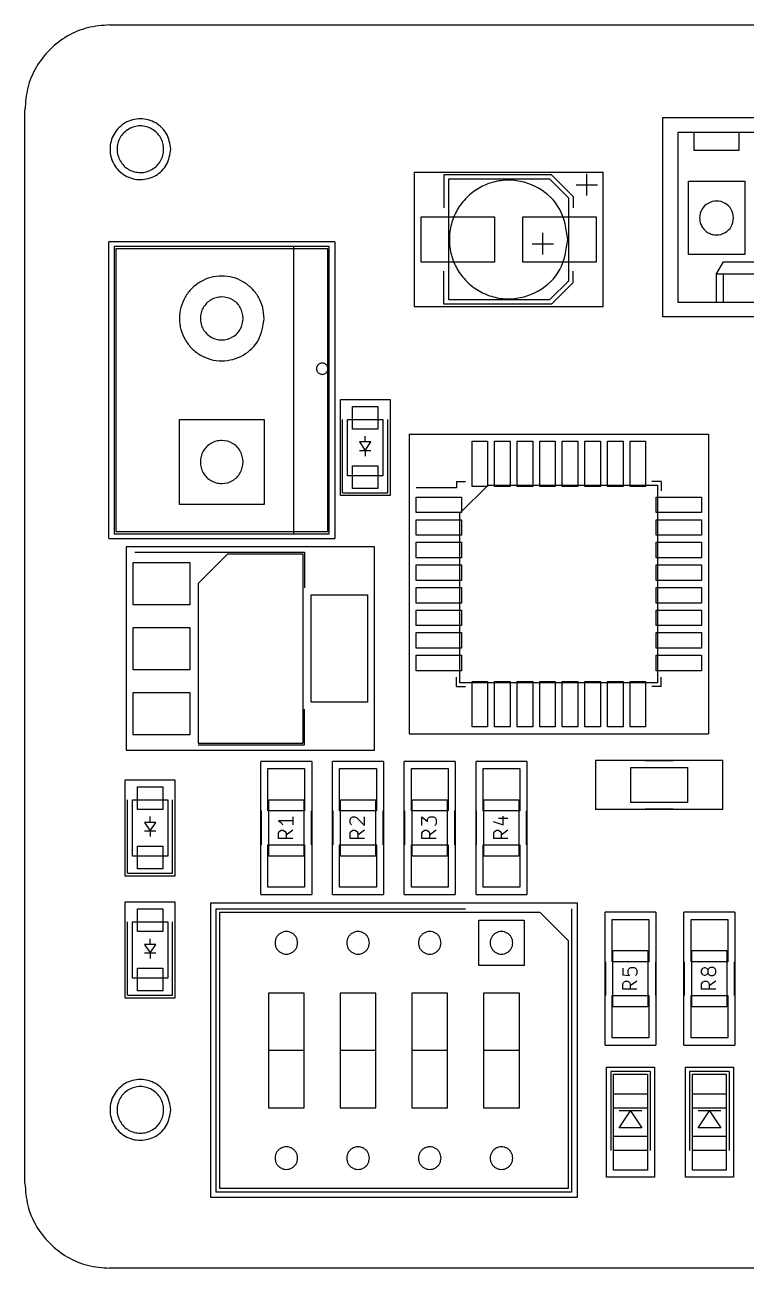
# Model space of a CAD drawing. Extents: x 5 to 6006, y -4927 to -37.
# Drawn here: x 5 to 2844, y -4927 to -37 of the extents above; entities that cross this region are included whole.
import ezdxf

# ---------------------------------------------------------------- set-up
doc = ezdxf.new("R2010")
doc.units = 0
doc.layers.get('0').update_dxf_attribs({"linetype": 'CONTINUOUS'})

msp = doc.modelspace()

# ---------------------------------------------------------------- linework, layer by layer
at = {"color": 7}
for p, q in [((338.666667, -37.479111), (5672.102222, -37.479111)), ((5.362222, -4593.110222), (5.362222, -371.065778)), ((2516.575556, -1185.559111), (2516.575556, -402.392444)), ((2516.575556, -402.392444), (4349.891111, -402.392444)), ((2575.56, -461.094667), (2575.56, -1127.985778)), ((4291.188889, -461.094667), (2575.56, -461.094667)), ((2638.777778, -461.094667), (2638.777778, -529.956889)), ((2816.577778, -529.956889), (2816.577778, -461.094667)), ((551.666297, -526.522244), (551.666297, -526.522244)), ((579.443991, -526.522244), (579.443991, -526.522244)), ((2638.777778, -529.956889), (2816.577778, -529.956889)), ((1536.982222, -616.881333), (1536.982222, -1146.894667)), ((1536.982222, -616.881333), (2281.484444, -616.881333)), ((1654.951111, -627.041333), (1654.951111, -756.863556)), ((2078.284444, -627.041333), (1654.951111, -627.041333)), ((2078.284444, -627.041333), (2163.797778, -712.554667)), ((2217.137778, -708.321333), (2217.137778, -623.654667)), ((2281.484444, -1146.894667), (2281.484444, -616.881333)), ((1672.731111, -644.821333), (1672.731111, -1118.108)), ((2071.511111, -644.821333), (1672.731111, -644.821333)), ((2146.017778, -719.328), (2071.511111, -644.821333)), ((2174.804444, -665.988), (2259.471111, -665.988)), ((2616.764444, -941.154667), (2616.764444, -652.441333)), ((2616.764444, -652.441333), (2838.873333, -652.441333)), ((2838.873333, -652.441333), (2838.873333, -941.154667)), ((2146.017778, -1043.601333), (2146.017778, -719.328)), ((2163.797778, -712.554667), (2163.797778, -756.863556)), ((1564.922222, -970.223556), (1564.922222, -792.423556)), ((1564.922222, -792.423556), (1853.635556, -792.423556)), ((1853.635556, -792.423556), (1853.635556, -970.223556)), ((1964.831111, -970.223556), (1964.831111, -792.423556)), ((1964.831111, -792.423556), (2253.826667, -792.423556)), ((2253.826667, -792.423556), (2253.826667, -970.223556)), ((2794.544689, -796.899628), (2794.544689, -796.899628)), ((2043.853333, -940.590222), (2043.853333, -855.923556)), ((335.844444, -2057.343556), (335.844444, -890.636889)), ((1224.844444, -890.636889), (335.844444, -890.636889)), ((1203.677778, -909.545778), (357.011111, -909.545778)), ((357.011111, -909.545778), (357.011111, -2038.434667)), ((1197.186667, -918.576889), (363.784444, -918.576889)), ((363.784444, -918.576889), (363.784444, -2029.685778)), ((1062.566667, -909.545778), (1062.566667, -2038.434667)), ((1063.695556, -2024.041333), (1063.695556, -924.221333)), ((1197.186667, -2029.685778), (1197.186667, -918.576889)), ((1203.677778, -2038.434667), (1203.677778, -909.545778)), ((1224.844444, -890.636889), (1224.844444, -2057.343556)), ((2001.52, -898.256889), (2086.186667, -898.256889)), ((2142.767114, -881.566295), (2142.767114, -881.566295)), ((1853.635556, -970.223556), (1564.922222, -970.223556)), ((2253.826667, -970.223556), (1964.831111, -970.223556)), ((2838.873333, -941.154667), (2616.764444, -941.154667)), ((2727.677778, -1016.790222), (2755.617778, -969.094667)), ((2755.617778, -969.094667), (4111.131111, -969.094667)), ((1654.951111, -1135.888), (1654.951111, -1005.783556)), ((2163.797778, -1050.374667), (2163.797778, -1005.783556)), ((2727.677778, -1127.985778), (2727.677778, -1016.790222)), ((2727.677778, -1016.790222), (4138.788889, -1016.790222)), ((2755.617778, -1127.985778), (2755.617778, -1016.790222)), ((2071.511111, -1118.108), (2146.017778, -1043.601333)), ((2078.284444, -1135.888), (2163.797778, -1050.374667)), ((1672.731111, -1118.108), (2071.511111, -1118.108)), ((2281.484444, -1146.894667), (1536.982222, -1146.894667)), ((2078.284444, -1135.888), (1654.951111, -1135.888)), ((2575.56, -1127.985778), (4291.188889, -1127.985778)), ((864.98938, -1192.010683), (864.98938, -1192.010683)), ((947.211438, -1192.010683), (947.211438, -1192.010683)), ((4349.891111, -1185.559111), (2516.575556, -1185.559111)), ((1197.878168, -1389.566238), (1197.878168, -1389.566238)), ((1247.14, -1510.961333), (1442.72, -1510.961333)), ((1247.14, -1888.856889), (1247.14, -1510.961333)), ((1442.72, -1510.961333), (1442.72, -1888.856889)), ((1294.835556, -1627.519111), (1294.835556, -1538.619111)), ((1294.835556, -1538.619111), (1394.742222, -1538.619111)), ((1394.742222, -1538.619111), (1394.742222, -1627.519111)), ((613.833333, -1923.005778), (613.833333, -1589.701333)), ((613.833333, -1589.701333), (947.137778, -1589.701333)), ((947.137778, -1589.701333), (947.137778, -1923.005778)), ((1255.888889, -1877.568), (1255.888889, -1588.854667)), ((1275.362222, -1588.854667), (1414.215556, -1588.854667)), ((1275.362222, -1810.963556), (1275.362222, -1588.854667)), ((1414.215556, -1588.854667), (1414.215556, -1810.963556)), ((1433.688889, -1877.568), (1433.688889, -1588.854667)), ((1394.742222, -1627.519111), (1294.835556, -1627.519111)), ((1344.788889, -1677.754667), (1344.788889, -1655.459111)), ((1518.073333, -1647.274667), (1518.073333, -2824.988)), ((1518.073333, -1647.274667), (2695.786667, -1647.274667)), ((2695.786667, -1647.274667), (2695.786667, -2824.988)), ((1367.084444, -1677.754667), (1322.493333, -1677.754667)), ((1322.493333, -1677.754667), (1344.788889, -1711.056889)), ((1322.493333, -1711.056889), (1367.084444, -1711.056889)), ((1344.788889, -1711.056889), (1367.084444, -1677.754667)), ((1344.788889, -1711.056889), (1344.788889, -1733.070222)), ((1765.3, -1852.732444), (1765.3, -1674.932444)), ((1765.3, -1674.932444), (1826.26, -1674.932444)), ((1826.26, -1674.932444), (1826.26, -1852.732444)), ((1854.2, -1852.732444), (1854.2, -1674.932444)), ((1854.2, -1674.932444), (1915.16, -1674.932444)), ((1915.16, -1674.932444), (1915.16, -1852.732444)), ((1943.1, -1852.732444), (1943.1, -1674.932444)), ((1943.1, -1674.932444), (2004.06, -1674.932444)), ((2004.06, -1674.932444), (2004.06, -1852.732444)), ((2031.717778, -1852.732444), (2031.717778, -1674.932444)), ((2031.717778, -1674.932444), (2092.96, -1674.932444)), ((2092.96, -1674.932444), (2092.96, -1852.732444)), ((2120.617778, -1852.732444), (2120.617778, -1674.932444)), ((2120.617778, -1674.932444), (2181.86, -1674.932444)), ((2181.86, -1674.932444), (2181.86, -1852.732444)), ((2209.517778, -1852.732444), (2209.517778, -1674.932444)), ((2209.517778, -1674.932444), (2270.76, -1674.932444)), ((2270.76, -1674.932444), (2270.76, -1852.732444)), ((2298.417778, -1852.732444), (2298.417778, -1674.932444)), ((2298.417778, -1674.932444), (2359.66, -1674.932444)), ((2359.66, -1674.932444), (2359.66, -1852.732444)), ((2387.317778, -1852.732444), (2387.317778, -1674.932444)), ((2387.317778, -1674.932444), (2448.56, -1674.932444)), ((2448.56, -1674.932444), (2448.56, -1852.732444)), ((864.98938, -1756.455128), (864.98938, -1756.455127)), ((1294.835556, -1860.916889), (1294.835556, -1772.016889)), ((1294.835556, -1772.016889), (1394.742222, -1772.016889)), ((1394.742222, -1772.016889), (1394.742222, -1860.916889)), ((1414.215556, -1810.963556), (1275.362222, -1810.963556)), ((1704.057778, -1833.259111), (1704.057778, -1858.376889)), ((1704.057778, -1833.259111), (1740.182222, -1833.259111)), ((1717.886667, -1958.283556), (1829.082222, -1847.088)), ((1826.26, -1852.732444), (1765.3, -1852.732444)), ((1829.082222, -1847.088), (2495.691111, -1847.088)), ((1915.16, -1852.732444), (1854.2, -1852.732444)), ((2004.06, -1852.732444), (1943.1, -1852.732444)), ((2092.96, -1852.732444), (2031.717778, -1852.732444)), ((2181.86, -1852.732444), (2120.617778, -1852.732444)), ((2270.76, -1852.732444), (2209.517778, -1852.732444)), ((2359.66, -1852.732444), (2298.417778, -1852.732444)), ((2448.56, -1852.732444), (2387.317778, -1852.732444)), ((2509.52, -1833.259111), (2473.395556, -1833.259111)), ((2495.691111, -1847.088), (2495.691111, -2624.892444)), ((2509.52, -1833.259111), (2509.52, -1869.383556)), ((1442.72, -1888.856889), (1247.14, -1888.856889)), ((1255.888889, -1877.568), (1433.688889, -1877.568)), ((1394.742222, -1860.916889), (1294.835556, -1860.916889)), ((1704.057778, -1858.376889), (1545.731111, -1858.376889)), ((1545.731111, -1955.461333), (1545.731111, -1894.501333)), ((1545.731111, -1894.501333), (1723.531111, -1894.501333)), ((1723.531111, -1894.501333), (1723.531111, -1955.461333)), ((2490.046667, -1955.461333), (2490.046667, -1894.501333)), ((2490.046667, -1894.501333), (2667.846667, -1894.501333)), ((2667.846667, -1894.501333), (2667.846667, -1955.461333)), ((947.137778, -1923.005778), (613.833333, -1923.005778)), ((1723.531111, -1955.461333), (1545.731111, -1955.461333)), ((2667.846667, -1955.461333), (2490.046667, -1955.461333)), ((1545.731111, -2044.361333), (1545.731111, -1983.401333)), ((1545.731111, -1983.401333), (1723.531111, -1983.401333)), ((1717.886667, -2624.892444), (1717.886667, -1958.283556)), ((1723.531111, -1983.401333), (1723.531111, -2044.361333)), ((2490.046667, -2044.361333), (2490.046667, -1983.401333)), ((2490.046667, -1983.401333), (2667.846667, -1983.401333)), ((2667.846667, -1983.401333), (2667.846667, -2044.361333)), ((357.011111, -2038.434667), (1203.677778, -2038.434667)), ((363.784444, -2029.685778), (1197.186667, -2029.685778)), ((1723.531111, -2044.361333), (1545.731111, -2044.361333)), ((2667.846667, -2044.361333), (2490.046667, -2044.361333)), ((335.844444, -2057.343556), (1224.844444, -2057.343556)), ((1382.042222, -2090.081333), (404.424444, -2090.081333)), ((404.424444, -2090.081333), (404.424444, -2890.181333)), ((1382.042222, -2890.181333), (1382.042222, -2090.081333)), ((1545.731111, -2133.261333), (1545.731111, -2072.301333)), ((1545.731111, -2072.301333), (1723.531111, -2072.301333)), ((1723.531111, -2072.301333), (1723.531111, -2133.261333)), ((2490.046667, -2133.261333), (2490.046667, -2072.301333)), ((2490.046667, -2072.301333), (2667.846667, -2072.301333)), ((2667.846667, -2072.301333), (2667.846667, -2133.261333)), ((437.726667, -2111.248), (1105.464444, -2111.248)), ((687.775556, -2234.579111), (804.333333, -2117.739111)), ((804.333333, -2117.739111), (1098.973333, -2117.739111)), ((1098.973333, -2117.739111), (1098.973333, -2862.241333)), ((1105.464444, -2111.248), (1105.464444, -2251.230222)), ((1723.531111, -2133.261333), (1545.731111, -2133.261333)), ((2667.846667, -2133.261333), (2490.046667, -2133.261333)), ((432.082222, -2317.834667), (432.082222, -2151.323556)), ((432.082222, -2151.323556), (654.473333, -2151.323556)), ((654.473333, -2151.323556), (654.473333, -2317.834667)), ((1545.731111, -2222.161333), (1545.731111, -2161.201333)), ((1545.731111, -2161.201333), (1723.531111, -2161.201333)), ((1723.531111, -2161.201333), (1723.531111, -2222.161333)), ((2490.046667, -2222.161333), (2490.046667, -2161.201333)), ((2490.046667, -2161.201333), (2667.846667, -2161.201333)), ((2667.846667, -2161.201333), (2667.846667, -2222.161333)), ((687.775556, -2234.579111), (687.775556, -2862.241333)), ((1723.531111, -2222.161333), (1545.731111, -2222.161333)), ((2667.846667, -2222.161333), (2490.046667, -2222.161333)), ((1132.275556, -2701.092444), (1132.275556, -2278.888)), ((1132.275556, -2278.888), (1354.384444, -2278.888)), ((1354.384444, -2278.888), (1354.384444, -2701.092444)), ((1545.731111, -2311.061333), (1545.731111, -2250.101333)), ((1545.731111, -2250.101333), (1723.531111, -2250.101333)), ((1723.531111, -2250.101333), (1723.531111, -2311.061333)), ((2490.046667, -2311.061333), (2490.046667, -2250.101333)), ((2490.046667, -2250.101333), (2667.846667, -2250.101333)), ((2667.846667, -2250.101333), (2667.846667, -2311.061333)), ((654.473333, -2317.834667), (432.082222, -2317.834667)), ((1723.531111, -2311.061333), (1545.731111, -2311.061333)), ((1545.731111, -2399.961333), (1545.731111, -2339.001333)), ((1545.731111, -2339.001333), (1723.531111, -2339.001333)), ((1723.531111, -2339.001333), (1723.531111, -2399.961333)), ((2667.846667, -2311.061333), (2490.046667, -2311.061333)), ((2490.046667, -2399.961333), (2490.046667, -2339.001333)), ((2490.046667, -2339.001333), (2667.846667, -2339.001333)), ((2667.846667, -2339.001333), (2667.846667, -2399.961333)), ((432.082222, -2573.528), (432.082222, -2406.734667)), ((432.082222, -2406.734667), (654.473333, -2406.734667)), ((654.473333, -2406.734667), (654.473333, -2573.528)), ((1723.531111, -2399.961333), (1545.731111, -2399.961333)), ((1545.731111, -2488.861333), (1545.731111, -2427.619111)), ((1545.731111, -2427.619111), (1723.531111, -2427.619111)), ((1723.531111, -2427.619111), (1723.531111, -2488.861333)), ((2667.846667, -2399.961333), (2490.046667, -2399.961333)), ((2490.046667, -2488.861333), (2490.046667, -2427.619111)), ((2490.046667, -2427.619111), (2667.846667, -2427.619111)), ((2667.846667, -2427.619111), (2667.846667, -2488.861333)), ((1723.531111, -2488.861333), (1545.731111, -2488.861333)), ((2667.846667, -2488.861333), (2490.046667, -2488.861333)), ((1545.731111, -2577.761333), (1545.731111, -2516.519111)), ((1545.731111, -2516.519111), (1723.531111, -2516.519111)), ((1723.531111, -2516.519111), (1723.531111, -2577.761333)), ((2490.046667, -2577.761333), (2490.046667, -2516.519111)), ((2490.046667, -2516.519111), (2667.846667, -2516.519111)), ((2667.846667, -2516.519111), (2667.846667, -2577.761333)), ((654.473333, -2573.528), (432.082222, -2573.528)), ((1723.531111, -2577.761333), (1545.731111, -2577.761333)), ((2667.846667, -2577.761333), (2490.046667, -2577.761333)), ((1704.057778, -2639.003556), (1704.057778, -2602.879111)), ((1704.057778, -2639.003556), (1740.182222, -2639.003556)), ((2495.691111, -2624.892444), (1717.886667, -2624.892444)), ((1765.3, -2797.330222), (1765.3, -2619.530222)), ((1765.3, -2619.530222), (1826.26, -2619.530222)), ((1826.26, -2619.530222), (1826.26, -2797.330222)), ((1854.2, -2797.330222), (1854.2, -2619.530222)), ((1854.2, -2619.530222), (1915.16, -2619.530222)), ((1915.16, -2619.530222), (1915.16, -2797.330222)), ((1943.1, -2797.330222), (1943.1, -2619.530222)), ((1943.1, -2619.530222), (2004.06, -2619.530222)), ((2004.06, -2619.530222), (2004.06, -2797.330222)), ((2031.717778, -2797.330222), (2031.717778, -2619.530222)), ((2031.717778, -2619.530222), (2092.96, -2619.530222)), ((2092.96, -2619.530222), (2092.96, -2797.330222)), ((2120.617778, -2797.330222), (2120.617778, -2619.530222)), ((2120.617778, -2619.530222), (2181.86, -2619.530222)), ((2181.86, -2619.530222), (2181.86, -2797.330222)), ((2209.517778, -2797.330222), (2209.517778, -2619.530222)), ((2209.517778, -2619.530222), (2270.76, -2619.530222)), ((2270.76, -2619.530222), (2270.76, -2797.330222)), ((2298.417778, -2797.330222), (2298.417778, -2619.530222)), ((2298.417778, -2619.530222), (2359.66, -2619.530222)), ((2359.66, -2619.530222), (2359.66, -2797.330222)), ((2387.317778, -2797.330222), (2387.317778, -2619.530222)), ((2387.317778, -2619.530222), (2448.56, -2619.530222)), ((2448.56, -2619.530222), (2448.56, -2797.330222)), ((2509.52, -2639.003556), (2473.395556, -2639.003556)), ((2509.52, -2639.003556), (2509.52, -2602.879111)), ((432.082222, -2828.939111), (432.082222, -2662.428)), ((432.082222, -2662.428), (654.473333, -2662.428)), ((654.473333, -2662.428), (654.473333, -2828.939111)), ((1105.464444, -2869.014667), (1105.464444, -2729.032444)), ((1354.384444, -2701.092444), (1132.275556, -2701.092444)), ((654.473333, -2828.939111), (432.082222, -2828.939111)), ((1518.073333, -2824.988), (2695.786667, -2824.988)), ((1826.26, -2797.330222), (1765.3, -2797.330222)), ((1915.16, -2797.330222), (1854.2, -2797.330222)), ((2004.06, -2797.330222), (1943.1, -2797.330222)), ((2092.96, -2797.330222), (2031.717778, -2797.330222)), ((2181.86, -2797.330222), (2120.617778, -2797.330222)), ((2270.76, -2797.330222), (2209.517778, -2797.330222)), ((2359.66, -2797.330222), (2298.417778, -2797.330222)), ((2448.56, -2797.330222), (2387.317778, -2797.330222)), ((687.775556, -2862.241333), (1098.973333, -2862.241333)), ((687.775556, -2869.014667), (1105.464444, -2869.014667)), ((404.424444, -2890.181333), (1382.042222, -2890.181333)), ((2251.851111, -2928.563556), (2751.948889, -2928.563556)), ((2251.851111, -2928.563556), (2251.851111, -3123.014667)), ((2557.497778, -2931.950222), (2446.302222, -2931.950222)), ((2751.948889, -3123.014667), (2751.948889, -2928.563556)), ((1134.533333, -2934.490222), (934.437778, -2934.490222)), ((934.437778, -3456.883556), (934.437778, -2934.490222)), ((962.095556, -2962.430222), (1106.593333, -2962.430222)), ((962.095556, -3128.941333), (962.095556, -2962.430222)), ((1106.593333, -2962.430222), (1106.593333, -3128.941333)), ((1134.533333, -2934.490222), (1134.533333, -3456.883556)), ((1416.755556, -2934.490222), (1216.66, -2934.490222)), ((1216.66, -3456.883556), (1216.66, -2934.490222)), ((1244.317778, -2962.430222), (1388.815556, -2962.430222)), ((1244.317778, -3128.941333), (1244.317778, -2962.430222)), ((1388.815556, -2962.430222), (1388.815556, -3128.941333)), ((1416.755556, -2934.490222), (1416.755556, -3456.883556)), ((1698.977778, -2934.490222), (1498.882222, -2934.490222)), ((1498.882222, -3456.883556), (1498.882222, -2934.490222)), ((1526.54, -2962.430222), (1671.037778, -2962.430222)), ((1526.54, -3128.941333), (1526.54, -2962.430222)), ((1671.037778, -2962.430222), (1671.037778, -3128.941333)), ((1698.977778, -2934.490222), (1698.977778, -3456.883556)), ((1981.2, -2934.490222), (1781.104444, -2934.490222)), ((1781.104444, -3456.883556), (1781.104444, -2934.490222)), ((1808.762222, -2962.430222), (1953.26, -2962.430222)), ((1808.762222, -3128.941333), (1808.762222, -2962.430222)), ((1953.26, -2962.430222), (1953.26, -3128.941333)), ((1981.2, -2934.490222), (1981.2, -3456.883556)), ((2390.986667, -3095.074667), (2390.986667, -2957.350222)), ((2390.986667, -2957.350222), (2613.095556, -2957.350222)), ((2613.095556, -2957.350222), (2613.095556, -3095.074667)), ((400.473333, -3006.739111), (596.053333, -3006.739111)), ((400.473333, -3384.634667), (400.473333, -3006.739111)), ((596.053333, -3006.739111), (596.053333, -3384.634667)), ((448.168889, -3123.296889), (448.168889, -3034.396889)), ((448.168889, -3034.396889), (548.075556, -3034.396889)), ((548.075556, -3034.396889), (548.075556, -3123.296889)), ((409.222222, -3373.345778), (409.222222, -3084.632444)), ((428.695556, -3084.632444), (567.548889, -3084.632444)), ((428.695556, -3306.741333), (428.695556, -3084.632444)), ((548.075556, -3123.296889), (448.168889, -3123.296889)), ((567.548889, -3084.632444), (567.548889, -3306.741333)), ((587.022222, -3373.345778), (587.022222, -3084.632444)), ((936.695556, -3262.432444), (936.695556, -3128.941333)), ((1106.593333, -3128.941333), (962.095556, -3128.941333)), ((965.482222, -3084.632444), (1103.206667, -3084.632444)), ((965.482222, -3306.741333), (965.482222, -3084.632444)), ((1103.206667, -3084.632444), (1103.206667, -3306.741333)), ((1132.275556, -3128.941333), (1132.275556, -3262.432444)), ((1218.917778, -3262.432444), (1218.917778, -3128.941333)), ((1388.815556, -3128.941333), (1244.317778, -3128.941333)), ((1247.704444, -3084.632444), (1385.428889, -3084.632444)), ((1247.704444, -3306.741333), (1247.704444, -3084.632444)), ((1385.428889, -3084.632444), (1385.428889, -3306.741333)), ((1414.497778, -3128.941333), (1414.497778, -3262.432444)), ((1501.14, -3262.432444), (1501.14, -3128.941333)), ((1671.037778, -3128.941333), (1526.54, -3128.941333)), ((1529.926667, -3084.632444), (1667.651111, -3084.632444)), ((1529.926667, -3306.741333), (1529.926667, -3084.632444)), ((1667.651111, -3084.632444), (1667.651111, -3306.741333)), ((1696.72, -3128.941333), (1696.72, -3262.432444)), ((1783.362222, -3262.432444), (1783.362222, -3128.941333)), ((1953.26, -3128.941333), (1808.762222, -3128.941333)), ((1812.148889, -3084.632444), (1949.873333, -3084.632444)), ((1812.148889, -3306.741333), (1812.148889, -3084.632444)), ((1949.873333, -3084.632444), (1949.873333, -3306.741333)), ((1978.942222, -3128.941333), (1978.942222, -3262.432444)), ((2751.948889, -3123.014667), (2251.851111, -3123.014667)), ((2613.095556, -3095.074667), (2390.986667, -3095.074667)), ((2446.302222, -3120.756889), (2557.497778, -3120.756889)), ((520.417778, -3173.532444), (475.826667, -3173.532444)), ((475.826667, -3173.532444), (498.122222, -3206.834667)), ((498.122222, -3173.532444), (498.122222, -3151.236889)), ((498.122222, -3206.834667), (520.417778, -3173.532444)), ((1059.462222, -3167.888), (1003.864444, -3167.888)), ((1003.864444, -3167.888), (1012.048889, -3173.250222)), ((1012.048889, -3173.250222), (1017.128889, -3178.330222)), ((1059.462222, -3152.083556), (1059.462222, -3183.692444)), ((1286.086667, -3162.525778), (1288.908889, -3157.163556)), ((1286.086667, -3175.790222), (1286.086667, -3162.525778)), ((1288.908889, -3181.152444), (1286.086667, -3175.790222)), ((1288.908889, -3157.163556), (1291.448889, -3154.623556)), ((1291.448889, -3154.623556), (1296.811111, -3152.083556)), ((1296.811111, -3152.083556), (1302.173333, -3152.083556)), ((1302.173333, -3152.083556), (1310.075556, -3154.623556)), ((1310.075556, -3154.623556), (1341.684444, -3186.514667)), ((1341.684444, -3186.514667), (1341.684444, -3152.083556)), ((1568.308889, -3186.514667), (1568.308889, -3152.083556)), ((1568.308889, -3152.083556), (1589.475556, -3170.428)), ((1589.475556, -3162.525778), (1592.297778, -3157.163556)), ((1589.475556, -3170.428), (1589.475556, -3162.525778)), ((1592.297778, -3157.163556), (1594.837778, -3154.623556)), ((1594.837778, -3154.623556), (1600.2, -3152.083556)), ((1600.2, -3152.083556), (1613.464444, -3152.083556)), ((1613.464444, -3152.083556), (1618.826667, -3154.623556)), ((1618.826667, -3154.623556), (1621.366667, -3157.163556)), ((1621.366667, -3157.163556), (1623.906667, -3162.525778)), ((1623.906667, -3162.525778), (1623.906667, -3178.330222)), ((1847.991111, -3170.428), (1887.784444, -3183.692444)), ((1869.157778, -3157.163556), (1906.128889, -3157.163556)), ((1887.784444, -3183.692444), (1887.784444, -3149.261333)), ((475.826667, -3206.834667), (520.417778, -3206.834667)), ((498.122222, -3206.834667), (498.122222, -3228.848)), ((1003.864444, -3215.583556), (1006.686667, -3210.221333)), ((1003.864444, -3236.750222), (1003.864444, -3215.583556)), ((1006.686667, -3210.221333), (1009.226667, -3207.681333)), ((1009.226667, -3207.681333), (1014.588889, -3204.859111)), ((1014.588889, -3204.859111), (1022.491111, -3204.859111)), ((1017.128889, -3178.330222), (1019.951111, -3183.692444)), ((1022.491111, -3204.859111), (1027.853333, -3207.681333)), ((1027.853333, -3207.681333), (1030.393333, -3210.221333)), ((1030.393333, -3210.221333), (1033.215556, -3215.583556)), ((1059.462222, -3204.859111), (1033.215556, -3223.485778)), ((1033.215556, -3215.583556), (1033.215556, -3236.750222)), ((1286.086667, -3215.583556), (1288.908889, -3210.221333)), ((1286.086667, -3236.750222), (1286.086667, -3215.583556)), ((1291.448889, -3183.692444), (1288.908889, -3181.152444)), ((1288.908889, -3210.221333), (1291.448889, -3207.681333)), ((1291.448889, -3207.681333), (1296.811111, -3204.859111)), ((1296.811111, -3204.859111), (1304.713333, -3204.859111)), ((1304.713333, -3204.859111), (1310.075556, -3207.681333)), ((1310.075556, -3207.681333), (1312.615556, -3210.221333)), ((1312.615556, -3210.221333), (1315.437778, -3215.583556)), ((1341.684444, -3204.859111), (1315.437778, -3223.485778)), ((1315.437778, -3215.583556), (1315.437778, -3236.750222)), ((1568.308889, -3215.583556), (1571.131111, -3210.221333)), ((1568.308889, -3236.750222), (1568.308889, -3215.583556)), ((1571.131111, -3210.221333), (1573.671111, -3207.681333)), ((1573.671111, -3207.681333), (1579.033333, -3204.859111)), ((1579.033333, -3204.859111), (1586.935556, -3204.859111)), ((1586.935556, -3204.859111), (1592.297778, -3207.681333)), ((1592.297778, -3207.681333), (1594.837778, -3210.221333)), ((1594.837778, -3210.221333), (1597.66, -3215.583556)), ((1623.906667, -3204.859111), (1597.66, -3223.485778)), ((1597.66, -3215.583556), (1597.66, -3236.750222)), ((1621.366667, -3183.692444), (1618.826667, -3186.514667)), ((1623.906667, -3178.330222), (1621.366667, -3183.692444)), ((1850.531111, -3215.583556), (1853.353333, -3210.221333)), ((1850.531111, -3236.750222), (1850.531111, -3215.583556)), ((1853.353333, -3210.221333), (1855.893333, -3207.681333)), ((1855.893333, -3207.681333), (1861.255556, -3204.859111)), ((1861.255556, -3204.859111), (1869.157778, -3204.859111)), ((1869.157778, -3204.859111), (1874.52, -3207.681333)), ((1874.52, -3207.681333), (1877.06, -3210.221333)), ((1877.06, -3210.221333), (1879.882222, -3215.583556)), ((1906.128889, -3204.859111), (1879.882222, -3223.485778)), ((1879.882222, -3215.583556), (1879.882222, -3236.750222)), ((448.168889, -3356.694667), (448.168889, -3267.794667)), ((448.168889, -3267.794667), (548.075556, -3267.794667)), ((548.075556, -3267.794667), (548.075556, -3356.694667)), ((962.095556, -3262.432444), (1106.593333, -3262.432444)), ((962.095556, -3428.943556), (962.095556, -3262.432444)), ((1059.462222, -3236.750222), (1003.864444, -3236.750222)), ((1106.593333, -3262.432444), (1106.593333, -3428.943556)), ((1244.317778, -3262.432444), (1388.815556, -3262.432444)), ((1244.317778, -3428.943556), (1244.317778, -3262.432444)), ((1341.684444, -3236.750222), (1286.086667, -3236.750222)), ((1388.815556, -3262.432444), (1388.815556, -3428.943556)), ((1526.54, -3262.432444), (1671.037778, -3262.432444)), ((1526.54, -3428.943556), (1526.54, -3262.432444)), ((1623.906667, -3236.750222), (1568.308889, -3236.750222)), ((1671.037778, -3262.432444), (1671.037778, -3428.943556)), ((1808.762222, -3262.432444), (1953.26, -3262.432444)), ((1808.762222, -3428.943556), (1808.762222, -3262.432444)), ((1906.128889, -3236.750222), (1850.531111, -3236.750222)), ((1953.26, -3262.432444), (1953.26, -3428.943556)), ((567.548889, -3306.741333), (428.695556, -3306.741333)), ((1103.206667, -3306.741333), (965.482222, -3306.741333)), ((1385.428889, -3306.741333), (1247.704444, -3306.741333)), ((1667.651111, -3306.741333), (1529.926667, -3306.741333)), ((1949.873333, -3306.741333), (1812.148889, -3306.741333)), ((409.222222, -3373.345778), (587.022222, -3373.345778)), ((548.075556, -3356.694667), (448.168889, -3356.694667)), ((596.053333, -3384.634667), (400.473333, -3384.634667)), ((934.437778, -3456.883556), (1134.533333, -3456.883556)), ((1106.593333, -3428.943556), (962.095556, -3428.943556)), ((1216.66, -3456.883556), (1416.755556, -3456.883556)), ((1388.815556, -3428.943556), (1244.317778, -3428.943556)), ((1498.882222, -3456.883556), (1698.977778, -3456.883556)), ((1671.037778, -3428.943556), (1526.54, -3428.943556)), ((1781.104444, -3456.883556), (1981.2, -3456.883556)), ((1953.26, -3428.943556), (1808.762222, -3428.943556)), ((400.473333, -3486.516889), (596.053333, -3486.516889)), ((400.473333, -3864.412444), (400.473333, -3486.516889)), ((448.168889, -3603.074667), (448.168889, -3514.174667)), ((448.168889, -3514.174667), (548.075556, -3514.174667)), ((548.075556, -3514.174667), (548.075556, -3603.074667)), ((596.053333, -3486.516889), (596.053333, -3864.412444)), ((2181.013333, -3491.596889), (736.6, -3491.596889)), ((736.6, -3491.596889), (736.6, -4647.296889)), ((758.895556, -4627.259111), (758.895556, -3513.892444)), ((758.895556, -3513.892444), (1739.9, -3513.892444)), ((2156.742222, -3513.892444), (2156.742222, -4627.259111)), ((2181.013333, -4647.296889), (2181.013333, -3491.596889)), ((409.222222, -3853.123556), (409.222222, -3564.410222)), ((428.695556, -3564.410222), (567.548889, -3564.410222)), ((428.695556, -3786.519111), (428.695556, -3564.410222)), ((567.548889, -3564.410222), (567.548889, -3786.519111)), ((587.022222, -3853.123556), (587.022222, -3564.410222)), ((772.16, -4613.994667), (772.16, -3527.156889)), ((772.16, -3527.156889), (2032.282222, -3527.156889)), ((1792.111111, -3558.201333), (1969.911111, -3558.201333)), ((1792.111111, -3736.001333), (1792.111111, -3558.201333)), ((1969.911111, -3558.201333), (1969.911111, -3736.001333)), ((2032.282222, -3527.156889), (2143.195556, -3638.352444)), ((2489.2, -3527.156889), (2289.104444, -3527.156889)), ((2289.104444, -4049.550222), (2289.104444, -3527.156889)), ((2316.762222, -3555.096889), (2461.26, -3555.096889)), ((2316.762222, -3721.608), (2316.762222, -3555.096889)), ((2461.26, -3555.096889), (2461.26, -3721.608)), ((2489.2, -3527.156889), (2489.2, -4049.550222)), ((2799.644444, -3527.156889), (2599.548889, -3527.156889)), ((2599.548889, -4049.550222), (2599.548889, -3527.156889)), ((2627.206667, -3555.096889), (2771.704444, -3555.096889)), ((2627.206667, -3721.608), (2627.206667, -3555.096889)), ((2771.704444, -3555.096889), (2771.704444, -3721.608)), ((2799.644444, -3527.156889), (2799.644444, -4049.550222)), ((548.075556, -3603.074667), (448.168889, -3603.074667)), ((520.417778, -3653.310222), (475.826667, -3653.310222)), ((475.826667, -3653.310222), (498.122222, -3686.612444)), ((498.122222, -3653.310222), (498.122222, -3631.014667)), ((498.122222, -3686.612444), (520.417778, -3653.310222)), ((1034.344444, -3647.101333), (1034.344444, -3647.101333)), ((1078.989178, -3647.355333), (1078.989178, -3647.355333)), ((1316.566667, -3647.101333), (1316.566667, -3647.101333)), ((1361.2114, -3647.355333), (1361.2114, -3647.355333)), ((1598.788889, -3647.101333), (1598.788889, -3647.101333)), ((1643.433622, -3647.355333), (1643.433622, -3647.355333)), ((1925.655844, -3647.355333), (1925.655844, -3647.355333)), ((2143.195556, -3638.352444), (2143.195556, -4613.994667)), ((475.826667, -3686.612444), (520.417778, -3686.612444)), ((498.122222, -3686.612444), (498.122222, -3708.625778)), ((2320.148889, -3677.299111), (2457.873333, -3677.299111)), ((2320.148889, -3899.408), (2320.148889, -3677.299111)), ((2457.873333, -3677.299111), (2457.873333, -3899.408)), ((2630.593333, -3677.299111), (2768.317778, -3677.299111)), ((2630.593333, -3899.408), (2630.593333, -3677.299111)), ((2768.317778, -3677.299111), (2768.317778, -3899.408)), ((448.168889, -3836.472444), (448.168889, -3747.572444)), ((448.168889, -3747.572444), (548.075556, -3747.572444)), ((548.075556, -3747.572444), (548.075556, -3836.472444)), ((1969.911111, -3736.001333), (1792.111111, -3736.001333)), ((2291.362222, -3855.099111), (2291.362222, -3721.608)), ((2461.26, -3721.608), (2316.762222, -3721.608)), ((2358.531111, -3747.290222), (2358.531111, -3773.819111)), ((2379.697778, -3755.192444), (2382.52, -3749.830222)), ((2379.697778, -3768.456889), (2379.697778, -3755.192444)), ((2382.52, -3749.830222), (2385.06, -3747.290222)), ((2385.06, -3747.290222), (2390.422222, -3744.750222)), ((2390.422222, -3744.750222), (2403.686667, -3744.750222)), ((2403.686667, -3744.750222), (2409.048889, -3747.290222)), ((2409.048889, -3747.290222), (2411.588889, -3749.830222)), ((2411.588889, -3749.830222), (2414.128889, -3755.192444)), ((2414.128889, -3755.192444), (2414.128889, -3768.456889)), ((2486.942222, -3721.608), (2486.942222, -3855.099111)), ((2601.806667, -3855.099111), (2601.806667, -3721.608)), ((2771.704444, -3721.608), (2627.206667, -3721.608)), ((2668.975556, -3755.192444), (2671.797778, -3749.830222)), ((2668.975556, -3765.916889), (2668.975556, -3755.192444)), ((2671.797778, -3749.830222), (2674.337778, -3747.290222)), ((2674.337778, -3747.290222), (2679.7, -3744.750222)), ((2679.7, -3744.750222), (2682.24, -3744.750222)), ((2682.24, -3744.750222), (2687.602222, -3747.290222)), ((2687.602222, -3747.290222), (2690.142222, -3749.830222)), ((2690.142222, -3749.830222), (2692.964444, -3755.192444)), ((2695.504444, -3749.830222), (2692.964444, -3755.192444)), ((2692.964444, -3755.192444), (2692.964444, -3765.916889)), ((2698.326667, -3747.290222), (2695.504444, -3749.830222)), ((2703.406667, -3744.750222), (2698.326667, -3747.290222)), ((2714.131111, -3744.750222), (2703.406667, -3744.750222)), ((2719.493333, -3747.290222), (2714.131111, -3744.750222)), ((2722.033333, -3749.830222), (2719.493333, -3747.290222)), ((2724.573333, -3755.192444), (2722.033333, -3749.830222)), ((2724.573333, -3765.916889), (2724.573333, -3755.192444)), ((2797.386667, -3721.608), (2797.386667, -3855.099111)), ((567.548889, -3786.519111), (428.695556, -3786.519111)), ((2358.531111, -3773.819111), (2385.06, -3776.359111)), ((2358.531111, -3808.250222), (2361.353333, -3802.888)), ((2358.531111, -3829.416889), (2358.531111, -3808.250222)), ((2361.353333, -3802.888), (2363.893333, -3800.348)), ((2363.893333, -3800.348), (2369.255556, -3797.525778)), ((2369.255556, -3797.525778), (2377.157778, -3797.525778)), ((2377.157778, -3797.525778), (2382.52, -3800.348)), ((2382.52, -3773.819111), (2379.697778, -3768.456889)), ((2385.06, -3776.359111), (2382.52, -3773.819111)), ((2382.52, -3800.348), (2385.06, -3802.888)), ((2385.06, -3802.888), (2387.882222, -3808.250222)), ((2414.128889, -3797.525778), (2387.882222, -3816.152444)), ((2387.882222, -3808.250222), (2387.882222, -3829.416889)), ((2411.588889, -3773.819111), (2409.048889, -3776.359111)), ((2414.128889, -3768.456889), (2411.588889, -3773.819111)), ((2671.797778, -3770.996889), (2668.975556, -3765.916889)), ((2668.975556, -3808.250222), (2671.797778, -3802.888)), ((2668.975556, -3829.416889), (2668.975556, -3808.250222)), ((2674.337778, -3773.819111), (2671.797778, -3770.996889)), ((2671.797778, -3802.888), (2674.337778, -3800.348)), ((2679.7, -3776.359111), (2674.337778, -3773.819111)), ((2674.337778, -3800.348), (2679.7, -3797.525778)), ((2682.24, -3776.359111), (2679.7, -3776.359111)), ((2679.7, -3797.525778), (2687.602222, -3797.525778)), ((2687.602222, -3773.819111), (2682.24, -3776.359111)), ((2690.142222, -3770.996889), (2687.602222, -3773.819111)), ((2687.602222, -3797.525778), (2692.964444, -3800.348)), ((2692.964444, -3765.916889), (2690.142222, -3770.996889)), ((2692.964444, -3765.916889), (2695.504444, -3770.996889)), ((2692.964444, -3800.348), (2695.504444, -3802.888)), ((2695.504444, -3770.996889), (2698.326667, -3773.819111)), ((2695.504444, -3802.888), (2698.326667, -3808.250222)), ((2698.326667, -3773.819111), (2703.406667, -3776.359111)), ((2724.573333, -3797.525778), (2698.326667, -3816.152444)), ((2698.326667, -3808.250222), (2698.326667, -3829.416889)), ((2703.406667, -3776.359111), (2714.131111, -3776.359111)), ((2714.131111, -3776.359111), (2719.493333, -3773.819111)), ((2719.493333, -3773.819111), (2722.033333, -3770.996889)), ((2722.033333, -3770.996889), (2724.573333, -3765.916889)), ((409.222222, -3853.123556), (587.022222, -3853.123556)), ((548.075556, -3836.472444), (448.168889, -3836.472444)), ((1104.9, -3844.939111), (963.788889, -3844.939111)), ((963.788889, -3844.939111), (963.788889, -4296.212444)), ((1104.9, -3844.939111), (963.788889, -3844.939111)), ((963.788889, -3844.939111), (963.788889, -4296.212444)), ((1104.9, -4296.212444), (1104.9, -3844.939111)), ((1104.9, -4296.212444), (1104.9, -3844.939111)), ((1387.122222, -3844.939111), (1246.011111, -3844.939111)), ((1246.011111, -3844.939111), (1246.011111, -4296.212444)), ((1387.122222, -3844.939111), (1246.011111, -3844.939111)), ((1246.011111, -3844.939111), (1246.011111, -4296.212444)), ((1387.122222, -4296.212444), (1387.122222, -3844.939111)), ((1387.122222, -4296.212444), (1387.122222, -3844.939111)), ((1669.344444, -3844.939111), (1528.233333, -3844.939111)), ((1528.233333, -3844.939111), (1528.233333, -4296.212444)), ((1669.344444, -3844.939111), (1528.233333, -3844.939111)), ((1528.233333, -3844.939111), (1528.233333, -4296.212444)), ((1669.344444, -4296.212444), (1669.344444, -3844.939111)), ((1669.344444, -4296.212444), (1669.344444, -3844.939111)), ((1951.566667, -3844.939111), (1810.455556, -3844.939111)), ((1810.455556, -3844.939111), (1810.455556, -4296.212444)), ((1951.566667, -3844.939111), (1810.455556, -3844.939111)), ((1810.455556, -3844.939111), (1810.455556, -4296.212444)), ((1951.566667, -4296.212444), (1951.566667, -3844.939111)), ((1951.566667, -4296.212444), (1951.566667, -3844.939111)), ((2316.762222, -3855.099111), (2461.26, -3855.099111)), ((2316.762222, -4021.610222), (2316.762222, -3855.099111)), ((2414.128889, -3829.416889), (2358.531111, -3829.416889)), ((2461.26, -3855.099111), (2461.26, -4021.610222)), ((2627.206667, -3855.099111), (2771.704444, -3855.099111)), ((2627.206667, -4021.610222), (2627.206667, -3855.099111)), ((2724.573333, -3829.416889), (2668.975556, -3829.416889)), ((2771.704444, -3855.099111), (2771.704444, -4021.610222)), ((596.053333, -3864.412444), (400.473333, -3864.412444)), ((2457.873333, -3899.408), (2320.148889, -3899.408)), ((2768.317778, -3899.408), (2630.593333, -3899.408)), ((2289.104444, -4049.550222), (2489.2, -4049.550222)), ((2461.26, -4021.610222), (2316.762222, -4021.610222)), ((2599.548889, -4049.550222), (2799.644444, -4049.550222)), ((2771.704444, -4021.610222), (2627.206667, -4021.610222)), ((1104.9, -4070.434667), (963.788889, -4070.434667)), ((1104.9, -4070.434667), (963.788889, -4070.434667)), ((1387.122222, -4070.434667), (1246.011111, -4070.434667)), ((1387.122222, -4070.434667), (1246.011111, -4070.434667)), ((1669.344444, -4070.434667), (1528.233333, -4070.434667)), ((1669.344444, -4070.434667), (1528.233333, -4070.434667)), ((1951.566667, -4070.434667), (1810.455556, -4070.434667)), ((1951.566667, -4070.434667), (1810.455556, -4070.434667)), ((2294.748889, -4569.403556), (2294.748889, -4136.192444)), ((2294.748889, -4136.192444), (2483.555556, -4136.192444)), ((2466.904444, -4152.843556), (2311.4, -4152.843556)), ((2311.4, -4152.843556), (2311.4, -4463.852444)), ((2466.904444, -4152.843556), (2466.904444, -4463.852444)), ((2483.555556, -4136.192444), (2483.555556, -4569.403556)), ((2605.193333, -4569.403556), (2605.193333, -4136.192444)), ((2605.193333, -4136.192444), (2794, -4136.192444)), ((2777.348889, -4152.843556), (2621.844444, -4152.843556)), ((2621.844444, -4152.843556), (2621.844444, -4463.852444)), ((2777.348889, -4152.843556), (2777.348889, -4463.852444)), ((2794, -4136.192444), (2794, -4569.403556)), ((2322.406667, -4297.341333), (2322.406667, -4163.850222)), ((2322.406667, -4163.850222), (2455.615556, -4163.850222)), ((2455.615556, -4163.850222), (2455.615556, -4297.341333)), ((2632.851111, -4297.341333), (2632.851111, -4163.850222)), ((2632.851111, -4163.850222), (2766.06, -4163.850222)), ((2766.06, -4163.850222), (2766.06, -4297.341333)), ((2322.406667, -4463.852444), (2322.406667, -4241.743556)), ((2322.406667, -4241.743556), (2455.615556, -4241.743556)), ((2455.615556, -4241.743556), (2455.615556, -4463.852444)), ((2632.851111, -4463.852444), (2632.851111, -4241.743556)), ((2632.851111, -4241.743556), (2766.06, -4241.743556)), ((2766.06, -4241.743556), (2766.06, -4463.852444)), ((963.788889, -4296.212444), (1104.9, -4296.212444)), ((963.788889, -4296.212444), (1104.9, -4296.212444)), ((1246.011111, -4296.212444), (1387.122222, -4296.212444)), ((1246.011111, -4296.212444), (1387.122222, -4296.212444)), ((1528.233333, -4296.212444), (1669.344444, -4296.212444)), ((1528.233333, -4296.212444), (1669.344444, -4296.212444)), ((1810.455556, -4296.212444), (1951.566667, -4296.212444)), ((1810.455556, -4296.212444), (1951.566667, -4296.212444)), ((2455.615556, -4297.341333), (2322.406667, -4297.341333)), ((2766.06, -4297.341333), (2632.851111, -4297.341333)), ((551.666297, -4304.312222), (551.666297, -4304.312222)), ((579.443991, -4304.312222), (579.443991, -4304.312222)), ((2433.602222, -4308.348), (2344.702222, -4308.348)), ((2344.702222, -4374.952444), (2389.011111, -4308.348)), ((2389.011111, -4308.348), (2433.602222, -4374.952444)), ((2744.046667, -4308.348), (2655.146667, -4308.348)), ((2655.146667, -4374.952444), (2699.455556, -4308.348)), ((2699.455556, -4308.348), (2744.046667, -4374.952444)), ((2433.602222, -4374.952444), (2344.702222, -4374.952444)), ((2744.046667, -4374.952444), (2655.146667, -4374.952444)), ((2322.406667, -4541.745778), (2322.406667, -4408.254667)), ((2322.406667, -4408.254667), (2455.615556, -4408.254667)), ((2455.615556, -4408.254667), (2455.615556, -4541.745778)), ((2632.851111, -4541.745778), (2632.851111, -4408.254667)), ((2632.851111, -4408.254667), (2766.06, -4408.254667)), ((2766.06, -4408.254667), (2766.06, -4541.745778)), ((1034.344444, -4493.768), (1034.344444, -4493.768)), ((1078.989178, -4494.022), (1078.989178, -4494.022)), ((1316.566667, -4493.768), (1316.566667, -4493.768)), ((1361.2114, -4494.022), (1361.2114, -4494.022)), ((1598.788889, -4493.768), (1598.788889, -4493.768)), ((1643.433622, -4494.022), (1643.433622, -4494.022)), ((1881.011111, -4493.768), (1881.011111, -4493.768)), ((1925.655844, -4494.022), (1925.655844, -4494.022)), ((2455.615556, -4463.852444), (2322.406667, -4463.852444)), ((2766.06, -4463.852444), (2632.851111, -4463.852444)), ((2455.615556, -4541.745778), (2322.406667, -4541.745778)), ((2766.06, -4541.745778), (2632.851111, -4541.745778)), ((2483.555556, -4569.403556), (2294.748889, -4569.403556)), ((2794, -4569.403556), (2605.193333, -4569.403556)), ((2156.742222, -4627.259111), (758.895556, -4627.259111)), ((2143.195556, -4613.994667), (772.16, -4613.994667)), ((736.6, -4647.296889), (2181.013333, -4647.296889)), ((5672.102222, -4926.414667), (338.666667, -4926.414667))]:
    msp.add_line(p, q, dxfattribs=at)
for points, knots in [([(338.889622, -37.743553), (309.718472, -39.965535), (251.617574, -44.391112), (170.336932, -79.366072), (100.389634, -132.577207), (47.178405, -202.524433), (12.203334, -283.805028), (7.777679, -341.905919), (5.555657, -371.077067)], [0, 0, 0, 0, 87.258476, 173.794852, 261.053328, 348.311805, 434.84818, 522.106657, 522.106657, 522.106657, 522.106657]), ([(579.443991, -526.522244), (576.157308, -547.576887), (569.681423, -589.061698), (522.183723, -634.756963), (470.402795, -648.768468), (428.733065, -643.209675), (399.593716, -631.152719), (374.564292, -611.957271), (355.371392, -586.927247), (343.303703, -557.792823), (339.175385, -526.522244), (343.303703, -495.251665), (355.371392, -466.117242), (374.564292, -441.087218), (399.593716, -421.89177), (428.733065, -409.834814), (470.402795, -404.276021), (522.183723, -418.287526), (569.681423, -463.982791), (576.157308, -505.467602), (579.443991, -526.522244)], [0, 0, 0, 0, 62.452567, 123.052811, 185.505378, 216.772908, 247.781687, 279.049217, 310.316747, 341.325526, 372.593056, 403.860585, 434.869365, 466.136895, 497.404424, 528.413204, 559.680733, 622.133301, 682.733544, 745.186112, 745.186112, 745.186112, 745.186112]), ([(551.666297, -526.522244), (551.055208, -534.543826), (549.838086, -550.520607), (540.220193, -572.879602), (525.586187, -592.088674), (506.3543, -606.82016), (483.988988, -616.072833), (452.054516, -620.340582), (411.963678, -609.574718), (376.947096, -574.558482), (366.181316, -534.466549), (370.449055, -502.534324), (379.701727, -480.162191), (394.433223, -460.956072), (413.642258, -446.22595), (436.001388, -436.964872), (459.999244, -433.796584), (483.999505, -436.964815), (506.351476, -446.226141), (525.586959, -460.955303), (540.220001, -480.165005), (549.838143, -502.523843), (551.055227, -518.50065), (551.666297, -526.522244)], [0, 0, 0, 0, 23.996024, 47.793473, 71.789497, 95.785521, 119.582969, 143.578994, 191.507725, 238.014905, 285.943636, 309.93966, 333.737109, 357.733133, 381.729157, 405.526606, 429.52263, 453.518659, 477.316112, 501.31214, 525.308169, 549.105622, 573.101651, 573.101651, 573.101651, 573.101651]), ([(2142.767114, -881.566295), (2136.346611, -922.696342), (2123.696034, -1003.736533), (2030.909726, -1093.001811), (1929.756168, -1120.373167), (1848.354735, -1109.514117), (1791.431284, -1085.960966), (1742.536535, -1048.462835), (1705.04338, -999.566914), (1681.469263, -942.653084), (1673.404635, -881.566295), (1681.469263, -820.479506), (1705.04338, -763.565676), (1742.536535, -714.669755), (1791.431284, -677.171624), (1848.354735, -653.618473), (1929.756168, -642.759423), (2030.909726, -670.130779), (2123.696034, -759.396057), (2136.346611, -840.436247), (2142.767114, -881.566295)], [0, 0, 0, 0, 122.000507, 240.382517, 362.383024, 423.463855, 484.039221, 545.120053, 606.200885, 666.776251, 727.857082, 788.937914, 849.51328, 910.594112, 971.674943, 1032.250309, 1093.331141, 1215.331648, 1333.713658, 1455.714165, 1455.714165, 1455.714165, 1455.714165]), ([(2794.544689, -796.899628), (2792.710263, -808.651043), (2789.095819, -831.80533), (2762.585512, -857.309625), (2733.684544, -865.130021), (2710.427087, -862.02738), (2694.163165, -855.298111), (2680.193717, -844.583681), (2669.479749, -830.616078), (2662.750479, -814.345274), (2659.647227, -791.122295), (2667.472536, -761.961684), (2692.956774, -736.507038), (2727.938638, -727.050831), (2762.561196, -736.499435), (2789.102036, -761.99142), (2792.712356, -785.147369), (2794.544689, -796.899628)], [0, 0, 0, 0, 34.857206, 68.680557, 103.537763, 120.989387, 138.296592, 155.748216, 173.19984, 190.507045, 207.958669, 242.815875, 276.639227, 311.496432, 346.353638, 380.17699, 415.034196, 415.034196, 415.034196, 415.034196]), ([(947.211438, -1192.010683), (942.625365, -1221.389268), (933.58924, -1279.275079), (867.313347, -1343.035946), (795.060852, -1362.586894), (736.91701, -1354.830441), (696.257427, -1338.006776), (661.332626, -1311.222416), (634.551816, -1276.296784), (617.713165, -1235.644071), (611.952726, -1192.010698), (617.713133, -1148.377223), (634.55191, -1107.7248), (661.332221, -1072.798067), (696.258887, -1046.017775), (736.911556, -1029.17899), (780.544108, -1023.418595), (824.180921, -1029.178997), (864.820864, -1046.017785), (899.79446, -1072.798078), (926.399986, -1107.724807), (943.887516, -1148.377233), (946.100399, -1177.425968), (947.211438, -1192.010683)], [0, 0, 0, 0, 87.143161, 171.701682, 258.844843, 302.47398, 345.742071, 389.371209, 433.000346, 476.268437, 519.897575, 563.526717, 606.794812, 650.423954, 694.053096, 737.321192, 780.950334, 824.579471, 867.847562, 911.4767, 955.105837, 998.373928, 1042.003065, 1042.003065, 1042.003065, 1042.003065]), ([(864.98938, -1192.010683), (862.665766, -1206.895857), (858.087456, -1236.224716), (824.507614, -1268.530277), (787.899622, -1278.436103), (758.440025, -1274.506167), (737.839132, -1265.982164), (720.143867, -1252.4114), (706.574898, -1234.715715), (698.043301, -1214.118307), (695.124667, -1192.010683), (698.043301, -1169.903058), (706.574898, -1149.30565), (720.143867, -1131.609966), (737.839132, -1118.039202), (758.440025, -1109.515199), (787.899623, -1105.585262), (824.507614, -1115.491089), (858.087456, -1147.79665), (862.665766, -1177.125509), (864.98938, -1192.010683)], [0, 0, 0, 0, 44.152608, 86.995663, 131.148271, 153.253739, 175.176277, 197.281746, 219.387215, 241.309752, 263.415221, 285.520689, 307.443227, 329.548696, 351.654164, 373.576702, 395.68217, 439.834778, 482.677833, 526.830441, 526.830441, 526.830441, 526.830441]), ([(1197.878168, -1389.566238), (1197.730029, -1391.510869), (1197.434977, -1395.384036), (1195.103304, -1400.804364), (1191.555898, -1405.461264), (1186.892748, -1409.031972), (1181.474084, -1411.277145), (1175.655838, -1412.045199), (1169.838161, -1411.277145), (1164.417801, -1409.031972), (1159.76091, -1405.461264), (1156.190199, -1400.804364), (1153.945027, -1395.384036), (1153.176973, -1389.566238), (1153.945027, -1383.748441), (1156.190199, -1378.328113), (1159.760909, -1373.671213), (1164.417801, -1370.100505), (1169.838161, -1367.855332), (1175.655838, -1367.087278), (1181.474084, -1367.855332), (1186.892748, -1370.100505), (1191.555898, -1373.671213), (1195.103304, -1378.328113), (1197.434977, -1383.748441), (1197.730029, -1387.621608), (1197.878168, -1389.566238)], [0, 0, 0, 0, 5.817223, 11.586306, 17.403529, 23.220752, 28.989835, 34.807058, 40.62428, 46.393363, 52.210586, 58.027809, 63.796892, 69.614115, 75.431338, 81.200421, 87.017644, 92.834867, 98.60395, 104.421173, 110.238395, 116.007479, 121.824701, 127.641924, 133.411007, 139.22823, 139.22823, 139.22823, 139.22823]), ([(864.98938, -1756.455127), (862.665766, -1771.340301), (858.087456, -1800.669161), (824.507614, -1832.974721), (787.899622, -1842.880548), (758.440025, -1838.950611), (737.839132, -1830.426608), (720.143867, -1816.855844), (706.574898, -1799.16016), (698.043301, -1778.562751), (695.124667, -1756.455127), (698.043301, -1734.347503), (706.574898, -1713.750095), (720.143867, -1696.05441), (737.839132, -1682.483646), (758.440025, -1673.959643), (787.899623, -1670.029707), (824.507614, -1679.935533), (858.087456, -1712.241094), (862.665766, -1741.569953), (864.98938, -1756.455128)], [0, 0, 0, 0, 44.152608, 86.995663, 131.148271, 153.253739, 175.176277, 197.281746, 219.387215, 241.309752, 263.415221, 285.520689, 307.443227, 329.548696, 351.654164, 373.576702, 395.68217, 439.834778, 482.677833, 526.830441, 526.830441, 526.830441, 526.830441]), ([(1078.989178, -3647.355333), (1078.692901, -3651.244584), (1078.102799, -3658.990899), (1073.439465, -3669.831526), (1066.34467, -3679.145303), (1057.018393, -3686.286701), (1046.181095, -3690.777036), (1034.544632, -3692.31314), (1022.909307, -3690.777036), (1012.068616, -3686.286701), (1002.754856, -3679.145303), (995.613453, -3669.831526), (991.12312, -3658.990899), (989.587016, -3647.355333), (991.12312, -3635.719767), (995.613453, -3624.87914), (1002.754856, -3615.565363), (1012.068616, -3608.423965), (1022.909307, -3603.933631), (1034.544632, -3602.397527), (1046.181095, -3603.933631), (1057.018393, -3608.423965), (1066.34467, -3615.565363), (1073.439465, -3624.87914), (1078.102799, -3635.719767), (1078.692901, -3643.466083), (1078.989178, -3647.355333)], [0, 0, 0, 0, 11.634416, 23.172553, 34.806969, 46.441385, 57.979521, 69.613937, 81.248353, 92.78649, 104.420906, 116.055322, 127.593459, 139.227875, 150.862291, 162.400427, 174.034843, 185.669259, 197.207396, 208.841812, 220.476228, 232.014365, 243.648781, 255.283197, 266.821333, 278.455749, 278.455749, 278.455749, 278.455749]), ([(1361.2114, -3647.355333), (1360.915123, -3651.244584), (1360.325021, -3658.990899), (1355.661687, -3669.831526), (1348.566892, -3679.145303), (1339.240616, -3686.286701), (1328.403317, -3690.777036), (1316.766854, -3692.31314), (1305.131529, -3690.777036), (1294.290838, -3686.286701), (1284.977078, -3679.145303), (1277.835676, -3669.831526), (1273.345342, -3658.990899), (1271.809238, -3647.355333), (1273.345342, -3635.719767), (1277.835676, -3624.87914), (1284.977078, -3615.565363), (1294.290838, -3608.423965), (1305.131529, -3603.933631), (1316.766854, -3602.397527), (1328.403317, -3603.933631), (1339.240616, -3608.423965), (1348.566892, -3615.565363), (1355.661687, -3624.87914), (1360.325021, -3635.719767), (1360.915123, -3643.466083), (1361.2114, -3647.355333)], [0, 0, 0, 0, 11.634416, 23.172553, 34.806969, 46.441385, 57.979521, 69.613937, 81.248353, 92.78649, 104.420906, 116.055322, 127.593459, 139.227875, 150.862291, 162.400427, 174.034843, 185.669259, 197.207396, 208.841812, 220.476228, 232.014365, 243.648781, 255.283197, 266.821333, 278.455749, 278.455749, 278.455749, 278.455749]), ([(1643.433622, -3647.355333), (1643.137345, -3651.244584), (1642.547243, -3658.990899), (1637.883909, -3669.831526), (1630.789114, -3679.145303), (1621.462838, -3686.286701), (1610.625539, -3690.777036), (1598.989077, -3692.31314), (1587.353751, -3690.777036), (1576.51306, -3686.286701), (1567.1993, -3679.145303), (1560.057898, -3669.831526), (1555.567565, -3658.9909), (1554.031458, -3647.355329), (1555.567572, -3635.719784), (1560.05787, -3624.879079), (1567.199406, -3615.565594), (1576.512669, -3608.42311), (1587.355204, -3603.936806), (1602.860202, -3601.86842), (1622.127501, -3607.081997), (1639.801043, -3624.084867), (1642.210672, -3639.521057), (1643.433622, -3647.355333)], [0, 0, 0, 0, 11.634416, 23.172553, 34.806969, 46.441385, 57.979521, 69.613937, 81.248353, 92.78649, 104.420906, 116.055322, 127.593459, 139.227875, 150.862291, 162.400427, 174.034843, 185.669259, 197.207396, 208.841812, 232.079949, 254.62885, 277.866987, 277.866987, 277.866987, 277.866987]), ([(1925.655844, -3647.355333), (1925.359568, -3651.244584), (1924.769466, -3658.990899), (1920.106132, -3669.831526), (1913.011336, -3679.145303), (1903.68506, -3686.286701), (1892.847761, -3690.777036), (1881.211299, -3692.31314), (1869.575973, -3690.777036), (1858.735282, -3686.286701), (1849.421523, -3679.145303), (1842.28012, -3669.831526), (1837.789787, -3658.990899), (1836.253682, -3647.355333), (1837.789787, -3635.719767), (1842.28012, -3624.87914), (1849.421523, -3615.565363), (1858.735282, -3608.423965), (1869.575973, -3603.933631), (1881.211299, -3602.397527), (1892.847761, -3603.933631), (1903.68506, -3608.423965), (1913.011336, -3615.565363), (1920.106132, -3624.87914), (1924.769466, -3635.719767), (1925.359568, -3643.466083), (1925.655844, -3647.355333)], [0, 0, 0, 0, 11.634416, 23.172553, 34.806969, 46.441385, 57.979521, 69.613937, 81.248353, 92.78649, 104.420906, 116.055322, 127.593459, 139.227875, 150.862291, 162.400427, 174.034843, 185.669259, 197.207396, 208.841812, 220.476228, 232.014365, 243.648781, 255.283197, 266.821333, 278.455749, 278.455749, 278.455749, 278.455749]), ([(579.443991, -4304.312222), (576.157308, -4325.366865), (569.681423, -4366.851675), (522.183723, -4412.54694), (470.402795, -4426.558446), (428.733065, -4420.999652), (399.593716, -4408.942697), (374.564292, -4389.747249), (355.371392, -4364.717225), (343.303703, -4335.582801), (339.175385, -4304.312222), (343.303703, -4273.041643), (355.371392, -4243.907219), (374.564292, -4218.877196), (399.593716, -4199.681748), (428.733065, -4187.624792), (470.402795, -4182.065999), (522.183723, -4196.077504), (569.681423, -4241.772769), (576.157308, -4283.25758), (579.443991, -4304.312222)], [0, 0, 0, 0, 62.452567, 123.052811, 185.505378, 216.772908, 247.781687, 279.049217, 310.316747, 341.325526, 372.593056, 403.860585, 434.869365, 466.136895, 497.404424, 528.413204, 559.680733, 622.133301, 682.733544, 745.186112, 745.186112, 745.186112, 745.186112]), ([(551.666297, -4304.312222), (551.055208, -4312.333804), (549.838086, -4328.310587), (540.220194, -4350.669574), (525.58618, -4369.878671), (506.354324, -4384.610066), (483.9889, -4393.863079), (452.054985, -4398.129122), (411.959955, -4387.376105), (376.960418, -4352.307633), (363.954387, -4304.312222), (376.960418, -4256.316812), (411.959955, -4221.248339), (452.054985, -4210.495323), (483.9889, -4214.761365), (506.354324, -4224.014379), (525.58618, -4238.745773), (540.220194, -4257.95487), (549.838086, -4280.313858), (551.055208, -4296.29064), (551.666297, -4304.312222)], [0, 0, 0, 0, 23.996024, 47.793473, 71.789497, 95.785521, 119.582969, 143.578994, 191.507725, 238.014905, 285.943636, 333.872367, 380.379547, 428.308279, 452.304303, 476.101751, 500.097775, 524.0938, 547.891248, 571.887272, 571.887272, 571.887272, 571.887272]), ([(1078.989178, -4494.022), (1078.692901, -4497.91125), (1078.102799, -4505.657566), (1073.439465, -4516.498193), (1066.34467, -4525.81197), (1057.018393, -4532.953368), (1046.181095, -4537.443703), (1034.544632, -4538.979807), (1022.909307, -4537.443703), (1012.068616, -4532.953368), (1002.754856, -4525.81197), (995.613453, -4516.498193), (991.12312, -4505.657566), (989.587016, -4494.022), (991.12312, -4482.386434), (995.613453, -4471.545807), (1002.754856, -4462.23203), (1012.068616, -4455.090632), (1022.909307, -4450.600297), (1034.544632, -4449.064193), (1046.181095, -4450.600297), (1057.018393, -4455.090632), (1066.34467, -4462.23203), (1073.439465, -4471.545807), (1078.102799, -4482.386434), (1078.692901, -4490.13275), (1078.989178, -4494.022)], [0, 0, 0, 0, 11.634416, 23.172553, 34.806969, 46.441385, 57.979521, 69.613937, 81.248353, 92.78649, 104.420906, 116.055322, 127.593459, 139.227875, 150.862291, 162.400427, 174.034843, 185.669259, 197.207396, 208.841812, 220.476228, 232.014365, 243.648781, 255.283197, 266.821333, 278.455749, 278.455749, 278.455749, 278.455749]), ([(1361.2114, -4494.022), (1360.915123, -4497.91125), (1360.325021, -4505.657566), (1355.661687, -4516.498193), (1348.566892, -4525.81197), (1339.240616, -4532.953368), (1328.403317, -4537.443703), (1316.766854, -4538.979807), (1305.131529, -4537.443703), (1294.290838, -4532.953368), (1284.977078, -4525.81197), (1277.835676, -4516.498193), (1273.345342, -4505.657566), (1271.809238, -4494.022), (1273.345342, -4482.386434), (1277.835676, -4471.545807), (1284.977078, -4462.23203), (1294.290838, -4455.090632), (1305.131529, -4450.600297), (1316.766854, -4449.064193), (1328.403317, -4450.600297), (1339.240616, -4455.090632), (1348.566892, -4462.23203), (1355.661687, -4471.545807), (1360.325021, -4482.386434), (1360.915123, -4490.13275), (1361.2114, -4494.022)], [0, 0, 0, 0, 11.634416, 23.172553, 34.806969, 46.441385, 57.979521, 69.613937, 81.248353, 92.78649, 104.420906, 116.055322, 127.593459, 139.227875, 150.862291, 162.400427, 174.034843, 185.669259, 197.207396, 208.841812, 220.476228, 232.014365, 243.648781, 255.283197, 266.821333, 278.455749, 278.455749, 278.455749, 278.455749]), ([(1643.433622, -4494.022), (1643.137345, -4497.91125), (1642.547243, -4505.657566), (1637.883909, -4516.498193), (1630.789114, -4525.81197), (1621.462838, -4532.953368), (1610.625539, -4537.443703), (1598.989077, -4538.979807), (1587.353751, -4537.443703), (1576.51306, -4532.953368), (1567.1993, -4525.81197), (1560.057898, -4516.498193), (1555.567565, -4505.657567), (1554.031458, -4494.021996), (1555.567572, -4482.386451), (1560.05787, -4471.545746), (1567.199406, -4462.23226), (1576.512669, -4455.089776), (1587.355204, -4450.603473), (1602.860202, -4448.535087), (1622.127501, -4453.748664), (1639.801043, -4470.751533), (1642.210672, -4486.187724), (1643.433622, -4494.022)], [0, 0, 0, 0, 11.634416, 23.172553, 34.806969, 46.441385, 57.979521, 69.613937, 81.248353, 92.78649, 104.420906, 116.055322, 127.593459, 139.227875, 150.862291, 162.400427, 174.034843, 185.669259, 197.207396, 208.841812, 232.079949, 254.62885, 277.866987, 277.866987, 277.866987, 277.866987]), ([(1925.655844, -4494.022), (1925.359568, -4497.91125), (1924.769466, -4505.657566), (1920.106132, -4516.498193), (1913.011336, -4525.81197), (1903.68506, -4532.953368), (1892.847761, -4537.443703), (1881.211299, -4538.979807), (1869.575973, -4537.443703), (1858.735282, -4532.953368), (1849.421523, -4525.81197), (1842.28012, -4516.498193), (1837.789787, -4505.657566), (1836.253682, -4494.022), (1837.789787, -4482.386434), (1842.28012, -4471.545807), (1849.421523, -4462.23203), (1858.735282, -4455.090632), (1869.575973, -4450.600297), (1881.211299, -4449.064193), (1892.847761, -4450.600297), (1903.68506, -4455.090632), (1913.011336, -4462.23203), (1920.106132, -4471.545807), (1924.769466, -4482.386434), (1925.359568, -4490.13275), (1925.655844, -4494.022)], [0, 0, 0, 0, 11.634416, 23.172553, 34.806969, 46.441385, 57.979521, 69.613937, 81.248353, 92.78649, 104.420906, 116.055322, 127.593459, 139.227875, 150.862291, 162.400427, 174.034843, 185.669259, 197.207396, 208.841812, 220.476228, 232.014365, 243.648781, 255.283197, 266.821333, 278.455749, 278.455749, 278.455749, 278.455749]), ([(5.555657, -4593.307778), (7.777746, -4622.478872), (12.203534, -4680.579658), (47.1787, -4761.860053), (100.389946, -4831.807084), (170.337185, -4885.018058), (251.617716, -4919.992908), (309.718519, -4924.41847), (338.889622, -4926.640444)], [0, 0, 0, 0, 87.258335, 173.794573, 261.052909, 348.311244, 434.847482, 522.105817, 522.105817, 522.105817, 522.105817])]:
    msp.add_open_spline(points, degree=3, knots=knots, dxfattribs=at)

doc.saveas('drawing.dxf')
